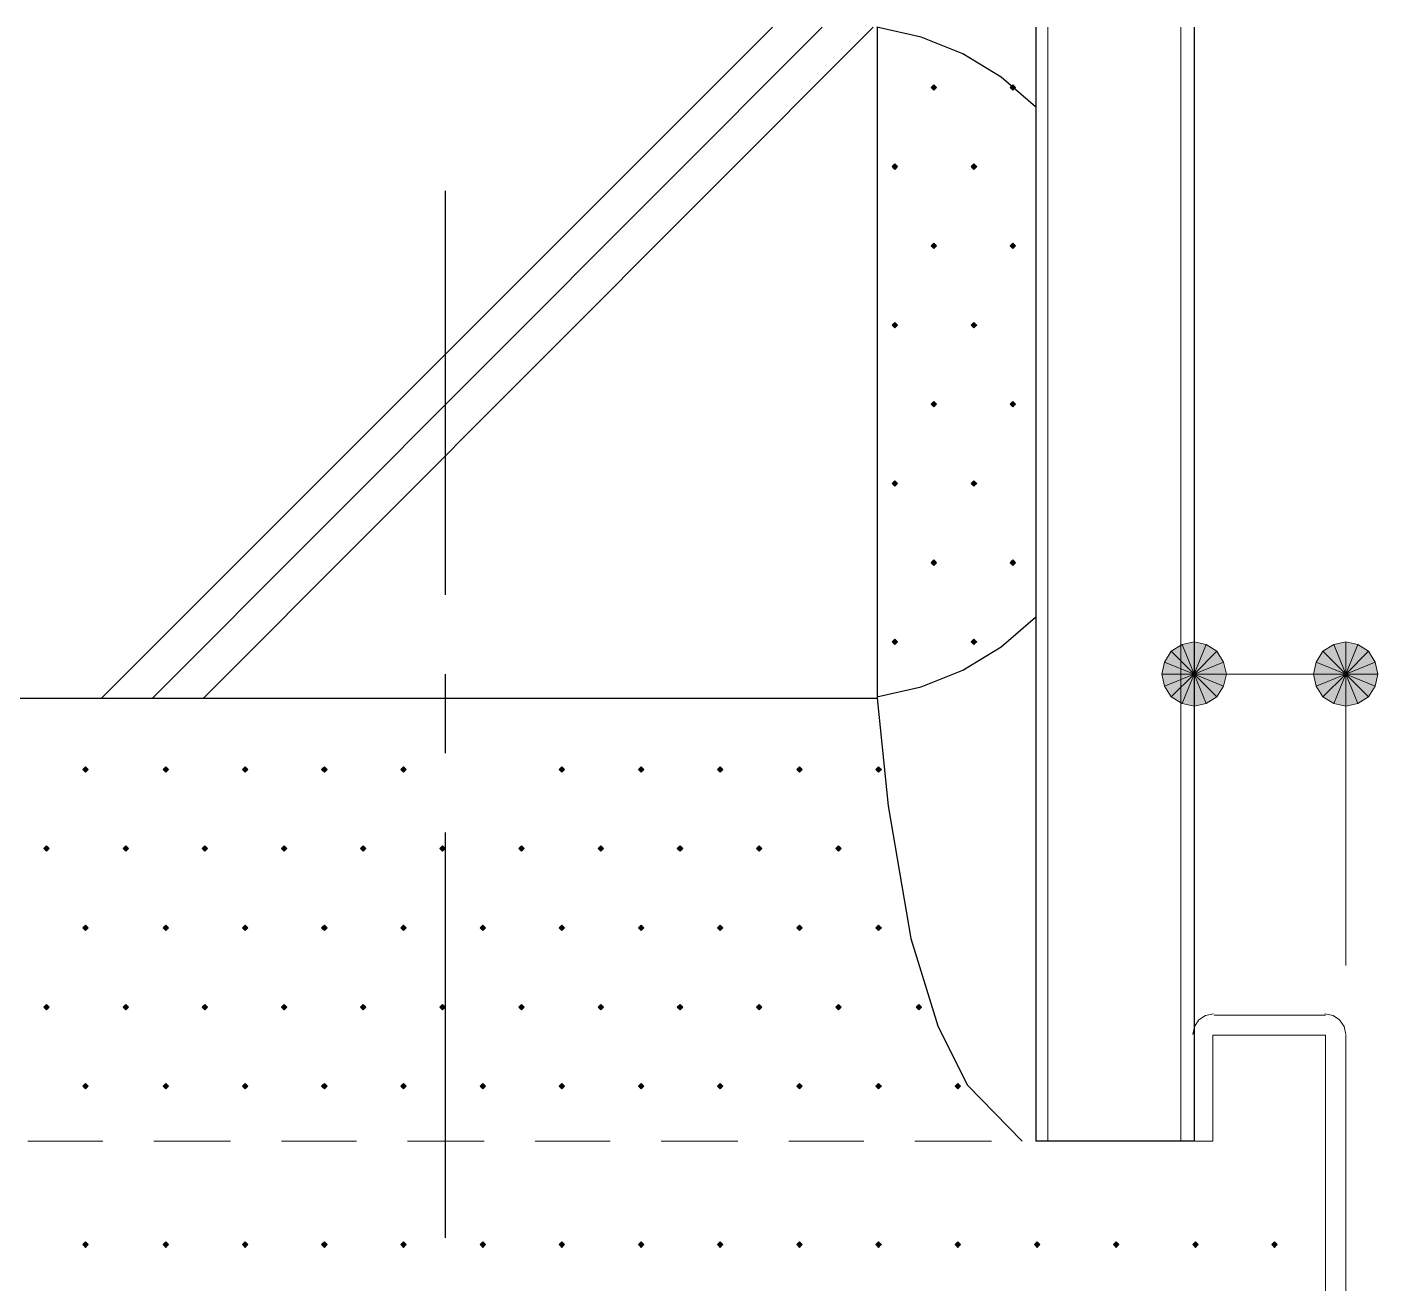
# Model space of a CAD drawing. Header units: millimetres. Extents: x 0 to 420, y 0 to 297.
# Drawn here: x 145.87 to 167.17, y 253.61 to 273.43 of the extents above; entities that cross this region are included whole.
import ezdxf

# ---------------------------------------------------------------- set-up
doc = ezdxf.new("R2010")
doc.units = ezdxf.units.MM

msp = doc.modelspace()

# ---------------------------------------------------------------- hatches: boundary and pattern name
for points in [[(160.168, 272.521), (160.147, 272.5), (160.126, 272.479), (160.147, 272.457), (160.168, 272.436), (160.189, 272.457), (160.211, 272.479), (160.189, 272.5), (160.168, 272.521)], [(161.417, 272.521), (161.396, 272.5), (161.375, 272.479), (161.396, 272.457), (161.417, 272.436), (161.438, 272.457), (161.459, 272.479), (161.438, 272.5), (161.417, 272.521)], [(159.554, 271.272), (159.533, 271.251), (159.512, 271.23), (159.533, 271.208), (159.554, 271.187), (159.576, 271.208), (159.597, 271.23), (159.576, 271.251), (159.554, 271.272)], [(160.803, 271.272), (160.782, 271.251), (160.761, 271.23), (160.782, 271.208), (160.803, 271.187), (160.824, 271.208), (160.846, 271.23), (160.824, 271.251), (160.803, 271.272)], [(160.168, 270.023), (160.147, 270.002), (160.126, 269.981), (160.147, 269.96), (160.168, 269.938), (160.189, 269.96), (160.211, 269.981), (160.189, 270.002), (160.168, 270.023)], [(161.417, 270.023), (161.396, 270.002), (161.375, 269.981), (161.396, 269.96), (161.417, 269.938), (161.438, 269.96), (161.459, 269.981), (161.438, 270.002), (161.417, 270.023)], [(159.554, 268.774), (159.533, 268.753), (159.512, 268.732), (159.533, 268.711), (159.554, 268.69), (159.576, 268.711), (159.597, 268.732), (159.576, 268.753), (159.554, 268.774)], [(160.803, 268.774), (160.782, 268.753), (160.761, 268.732), (160.782, 268.711), (160.803, 268.69), (160.824, 268.711), (160.846, 268.732), (160.824, 268.753), (160.803, 268.774)], [(160.168, 267.525), (160.147, 267.504), (160.126, 267.483), (160.147, 267.462), (160.168, 267.441), (160.189, 267.462), (160.211, 267.483), (160.189, 267.504), (160.168, 267.525)], [(161.417, 267.525), (161.396, 267.504), (161.375, 267.483), (161.396, 267.462), (161.417, 267.441), (161.438, 267.462), (161.459, 267.483), (161.438, 267.504), (161.417, 267.525)], [(159.554, 266.277), (159.533, 266.255), (159.512, 266.234), (159.533, 266.213), (159.554, 266.192), (159.576, 266.213), (159.597, 266.234), (159.576, 266.255), (159.554, 266.277)], [(160.803, 266.277), (160.782, 266.255), (160.761, 266.234), (160.782, 266.213), (160.803, 266.192), (160.824, 266.213), (160.846, 266.234), (160.824, 266.255), (160.803, 266.277)], [(160.168, 265.028), (160.147, 265.007), (160.126, 264.985), (160.147, 264.964), (160.168, 264.943), (160.189, 264.964), (160.211, 264.985), (160.189, 265.007), (160.168, 265.028)], [(161.417, 265.028), (161.396, 265.007), (161.375, 264.985), (161.396, 264.964), (161.417, 264.943), (161.438, 264.964), (161.459, 264.985), (161.438, 265.007), (161.417, 265.028)], [(159.554, 263.779), (159.533, 263.758), (159.512, 263.737), (159.533, 263.715), (159.554, 263.694), (159.576, 263.715), (159.597, 263.737), (159.576, 263.758), (159.554, 263.779)], [(160.803, 263.779), (160.782, 263.758), (160.761, 263.737), (160.782, 263.715), (160.803, 263.694), (160.824, 263.715), (160.846, 263.737), (160.824, 263.758), (160.803, 263.779)], [(164.465, 263.694), (164.275, 263.737), (164.275, 263.229), (164.465, 263.694)], [(164.084, 262.763), (164.275, 262.721), (164.275, 263.229), (164.084, 262.763)], [(166.476, 262.763), (166.666, 262.721), (166.666, 263.229), (166.476, 262.763)], [(146.791, 261.768), (146.77, 261.747), (146.749, 261.726), (146.77, 261.705), (146.791, 261.683), (146.812, 261.705), (146.833, 261.726), (146.812, 261.747), (146.791, 261.768)], [(148.061, 261.768), (148.04, 261.747), (148.019, 261.726), (148.04, 261.705), (148.061, 261.683), (148.082, 261.705), (148.103, 261.726), (148.082, 261.747), (148.061, 261.768)], [(149.31, 261.768), (149.288, 261.747), (149.267, 261.726), (149.288, 261.705), (149.31, 261.683), (149.331, 261.705), (149.352, 261.726), (149.331, 261.747), (149.31, 261.768)], [(150.559, 261.768), (150.537, 261.747), (150.516, 261.726), (150.537, 261.705), (150.559, 261.683), (150.58, 261.705), (150.601, 261.726), (150.58, 261.747), (150.559, 261.768)], [(151.807, 261.768), (151.786, 261.747), (151.765, 261.726), (151.786, 261.705), (151.807, 261.683), (151.829, 261.705), (151.85, 261.726), (151.829, 261.747), (151.807, 261.768)], [(154.305, 261.768), (154.284, 261.747), (154.263, 261.726), (154.284, 261.705), (154.305, 261.683), (154.326, 261.705), (154.347, 261.726), (154.326, 261.747), (154.305, 261.768)], [(155.554, 261.768), (155.533, 261.747), (155.512, 261.726), (155.533, 261.705), (155.554, 261.683), (155.575, 261.705), (155.596, 261.726), (155.575, 261.747), (155.554, 261.768)], [(156.803, 261.768), (156.782, 261.747), (156.76, 261.726), (156.782, 261.705), (156.803, 261.683), (156.824, 261.705), (156.845, 261.726), (156.824, 261.747), (156.803, 261.768)], [(158.052, 261.768), (158.03, 261.747), (158.009, 261.726), (158.03, 261.705), (158.052, 261.683), (158.073, 261.705), (158.094, 261.726), (158.073, 261.747), (158.052, 261.768)], [(159.3, 261.768), (159.279, 261.747), (159.258, 261.726), (159.279, 261.705), (159.3, 261.683), (159.321, 261.705), (159.343, 261.726), (159.321, 261.747), (159.3, 261.768)], [(146.177, 260.519), (146.156, 260.498), (146.135, 260.477), (146.156, 260.456), (146.177, 260.435), (146.198, 260.456), (146.219, 260.477), (146.198, 260.498), (146.177, 260.519)], [(147.426, 260.519), (147.405, 260.498), (147.384, 260.477), (147.405, 260.456), (147.426, 260.435), (147.447, 260.456), (147.468, 260.477), (147.447, 260.498), (147.426, 260.519)], [(148.675, 260.519), (148.654, 260.498), (148.632, 260.477), (148.654, 260.456), (148.675, 260.435), (148.696, 260.456), (148.717, 260.477), (148.696, 260.498), (148.675, 260.519)], [(149.924, 260.519), (149.902, 260.498), (149.881, 260.477), (149.902, 260.456), (149.924, 260.435), (149.945, 260.456), (149.966, 260.477), (149.945, 260.498), (149.924, 260.519)], [(151.172, 260.519), (151.151, 260.498), (151.13, 260.477), (151.151, 260.456), (151.172, 260.435), (151.194, 260.456), (151.215, 260.477), (151.194, 260.498), (151.172, 260.519)], [(152.421, 260.519), (152.4, 260.498), (152.379, 260.477), (152.4, 260.456), (152.421, 260.435), (152.442, 260.456), (152.463, 260.477), (152.442, 260.498), (152.421, 260.519)], [(153.67, 260.519), (153.649, 260.498), (153.628, 260.477), (153.649, 260.456), (153.67, 260.435), (153.691, 260.456), (153.712, 260.477), (153.691, 260.498), (153.67, 260.519)], [(154.919, 260.519), (154.898, 260.498), (154.877, 260.477), (154.898, 260.456), (154.919, 260.435), (154.94, 260.456), (154.961, 260.477), (154.94, 260.498), (154.919, 260.519)], [(156.168, 260.519), (156.146, 260.498), (156.125, 260.477), (156.146, 260.456), (156.168, 260.435), (156.189, 260.456), (156.21, 260.477), (156.189, 260.498), (156.168, 260.519)], [(157.417, 260.519), (157.395, 260.498), (157.374, 260.477), (157.395, 260.456), (157.417, 260.435), (157.438, 260.456), (157.459, 260.477), (157.438, 260.498), (157.417, 260.519)], [(158.665, 260.519), (158.644, 260.498), (158.623, 260.477), (158.644, 260.456), (158.665, 260.435), (158.687, 260.456), (158.708, 260.477), (158.687, 260.498), (158.665, 260.519)], [(146.791, 259.271), (146.77, 259.249), (146.749, 259.228), (146.77, 259.207), (146.791, 259.186), (146.812, 259.207), (146.833, 259.228), (146.812, 259.249), (146.791, 259.271)], [(148.061, 259.271), (148.04, 259.249), (148.019, 259.228), (148.04, 259.207), (148.061, 259.186), (148.082, 259.207), (148.103, 259.228), (148.082, 259.249), (148.061, 259.271)], [(149.31, 259.271), (149.288, 259.249), (149.267, 259.228), (149.288, 259.207), (149.31, 259.186), (149.331, 259.207), (149.352, 259.228), (149.331, 259.249), (149.31, 259.271)], [(150.559, 259.271), (150.537, 259.249), (150.516, 259.228), (150.537, 259.207), (150.559, 259.186), (150.58, 259.207), (150.601, 259.228), (150.58, 259.249), (150.559, 259.271)], [(151.807, 259.271), (151.786, 259.249), (151.765, 259.228), (151.786, 259.207), (151.807, 259.186), (151.829, 259.207), (151.85, 259.228), (151.829, 259.249), (151.807, 259.271)], [(153.056, 259.271), (153.035, 259.249), (153.014, 259.228), (153.035, 259.207), (153.056, 259.186), (153.077, 259.207), (153.099, 259.228), (153.077, 259.249), (153.056, 259.271)], [(154.305, 259.271), (154.284, 259.249), (154.263, 259.228), (154.284, 259.207), (154.305, 259.186), (154.326, 259.207), (154.347, 259.228), (154.326, 259.249), (154.305, 259.271)], [(155.554, 259.271), (155.533, 259.249), (155.512, 259.228), (155.533, 259.207), (155.554, 259.186), (155.575, 259.207), (155.596, 259.228), (155.575, 259.249), (155.554, 259.271)], [(156.803, 259.271), (156.782, 259.249), (156.76, 259.228), (156.782, 259.207), (156.803, 259.186), (156.824, 259.207), (156.845, 259.228), (156.824, 259.249), (156.803, 259.271)], [(158.052, 259.271), (158.03, 259.249), (158.009, 259.228), (158.03, 259.207), (158.052, 259.186), (158.073, 259.207), (158.094, 259.228), (158.073, 259.249), (158.052, 259.271)], [(159.3, 259.271), (159.279, 259.249), (159.258, 259.228), (159.279, 259.207), (159.3, 259.186), (159.321, 259.207), (159.343, 259.228), (159.321, 259.249), (159.3, 259.271)], [(146.177, 258.022), (146.156, 258), (146.135, 257.979), (146.156, 257.958), (146.177, 257.937), (146.198, 257.958), (146.219, 257.979), (146.198, 258), (146.177, 258.022)], [(147.426, 258.022), (147.405, 258), (147.384, 257.979), (147.405, 257.958), (147.426, 257.937), (147.447, 257.958), (147.468, 257.979), (147.447, 258), (147.426, 258.022)], [(148.675, 258.022), (148.654, 258), (148.632, 257.979), (148.654, 257.958), (148.675, 257.937), (148.696, 257.958), (148.717, 257.979), (148.696, 258), (148.675, 258.022)], [(149.924, 258.022), (149.902, 258), (149.881, 257.979), (149.902, 257.958), (149.924, 257.937), (149.945, 257.958), (149.966, 257.979), (149.945, 258), (149.924, 258.022)], [(151.172, 258.022), (151.151, 258), (151.13, 257.979), (151.151, 257.958), (151.172, 257.937), (151.194, 257.958), (151.215, 257.979), (151.194, 258), (151.172, 258.022)], [(152.421, 258.022), (152.4, 258), (152.379, 257.979), (152.4, 257.958), (152.421, 257.937), (152.442, 257.958), (152.463, 257.979), (152.442, 258), (152.421, 258.022)], [(153.67, 258.022), (153.649, 258), (153.628, 257.979), (153.649, 257.958), (153.67, 257.937), (153.691, 257.958), (153.712, 257.979), (153.691, 258), (153.67, 258.022)], [(154.919, 258.022), (154.898, 258), (154.877, 257.979), (154.898, 257.958), (154.919, 257.937), (154.94, 257.958), (154.961, 257.979), (154.94, 258), (154.919, 258.022)], [(156.168, 258.022), (156.146, 258), (156.125, 257.979), (156.146, 257.958), (156.168, 257.937), (156.189, 257.958), (156.21, 257.979), (156.189, 258), (156.168, 258.022)], [(157.417, 258.022), (157.395, 258), (157.374, 257.979), (157.395, 257.958), (157.417, 257.937), (157.438, 257.958), (157.459, 257.979), (157.438, 258), (157.417, 258.022)], [(158.665, 258.022), (158.644, 258), (158.623, 257.979), (158.644, 257.958), (158.665, 257.937), (158.687, 257.958), (158.708, 257.979), (158.687, 258), (158.665, 258.022)], [(159.935, 258.022), (159.914, 258), (159.893, 257.979), (159.914, 257.958), (159.935, 257.937), (159.957, 257.958), (159.978, 257.979), (159.957, 258), (159.935, 258.022)], [(146.791, 256.773), (146.77, 256.752), (146.749, 256.73), (146.77, 256.709), (146.791, 256.688), (146.812, 256.709), (146.833, 256.73), (146.812, 256.752), (146.791, 256.773)], [(148.061, 256.773), (148.04, 256.752), (148.019, 256.73), (148.04, 256.709), (148.061, 256.688), (148.082, 256.709), (148.103, 256.73), (148.082, 256.752), (148.061, 256.773)], [(149.31, 256.773), (149.288, 256.752), (149.267, 256.73), (149.288, 256.709), (149.31, 256.688), (149.331, 256.709), (149.352, 256.73), (149.331, 256.752), (149.31, 256.773)], [(150.559, 256.773), (150.537, 256.752), (150.516, 256.73), (150.537, 256.709), (150.559, 256.688), (150.58, 256.709), (150.601, 256.73), (150.58, 256.752), (150.559, 256.773)], [(151.807, 256.773), (151.786, 256.752), (151.765, 256.73), (151.786, 256.709), (151.807, 256.688), (151.829, 256.709), (151.85, 256.73), (151.829, 256.752), (151.807, 256.773)], [(153.056, 256.773), (153.035, 256.752), (153.014, 256.73), (153.035, 256.709), (153.056, 256.688), (153.077, 256.709), (153.099, 256.73), (153.077, 256.752), (153.056, 256.773)], [(154.305, 256.773), (154.284, 256.752), (154.263, 256.73), (154.284, 256.709), (154.305, 256.688), (154.326, 256.709), (154.347, 256.73), (154.326, 256.752), (154.305, 256.773)], [(155.554, 256.773), (155.533, 256.752), (155.512, 256.73), (155.533, 256.709), (155.554, 256.688), (155.575, 256.709), (155.596, 256.73), (155.575, 256.752), (155.554, 256.773)], [(156.803, 256.773), (156.782, 256.752), (156.76, 256.73), (156.782, 256.709), (156.803, 256.688), (156.824, 256.709), (156.845, 256.73), (156.824, 256.752), (156.803, 256.773)], [(158.052, 256.773), (158.03, 256.752), (158.009, 256.73), (158.03, 256.709), (158.052, 256.688), (158.073, 256.709), (158.094, 256.73), (158.073, 256.752), (158.052, 256.773)], [(159.3, 256.773), (159.279, 256.752), (159.258, 256.73), (159.279, 256.709), (159.3, 256.688), (159.321, 256.709), (159.343, 256.73), (159.321, 256.752), (159.3, 256.773)], [(160.549, 256.773), (160.528, 256.752), (160.507, 256.73), (160.528, 256.709), (160.549, 256.688), (160.57, 256.709), (160.592, 256.73), (160.57, 256.752), (160.549, 256.773)], [(146.791, 254.275), (146.77, 254.254), (146.749, 254.233), (146.77, 254.212), (146.791, 254.19), (146.812, 254.212), (146.833, 254.233), (146.812, 254.254), (146.791, 254.275)], [(148.061, 254.275), (148.04, 254.254), (148.019, 254.233), (148.04, 254.212), (148.061, 254.19), (148.082, 254.212), (148.103, 254.233), (148.082, 254.254), (148.061, 254.275)], [(149.31, 254.275), (149.288, 254.254), (149.267, 254.233), (149.288, 254.212), (149.31, 254.19), (149.331, 254.212), (149.352, 254.233), (149.331, 254.254), (149.31, 254.275)], [(150.559, 254.275), (150.537, 254.254), (150.516, 254.233), (150.537, 254.212), (150.559, 254.19), (150.58, 254.212), (150.601, 254.233), (150.58, 254.254), (150.559, 254.275)], [(151.807, 254.275), (151.786, 254.254), (151.765, 254.233), (151.786, 254.212), (151.807, 254.19), (151.829, 254.212), (151.85, 254.233), (151.829, 254.254), (151.807, 254.275)], [(153.056, 254.275), (153.035, 254.254), (153.014, 254.233), (153.035, 254.212), (153.056, 254.19), (153.077, 254.212), (153.099, 254.233), (153.077, 254.254), (153.056, 254.275)], [(154.305, 254.275), (154.284, 254.254), (154.263, 254.233), (154.284, 254.212), (154.305, 254.19), (154.326, 254.212), (154.347, 254.233), (154.326, 254.254), (154.305, 254.275)], [(155.554, 254.275), (155.533, 254.254), (155.512, 254.233), (155.533, 254.212), (155.554, 254.19), (155.575, 254.212), (155.596, 254.233), (155.575, 254.254), (155.554, 254.275)], [(156.803, 254.275), (156.782, 254.254), (156.76, 254.233), (156.782, 254.212), (156.803, 254.19), (156.824, 254.212), (156.845, 254.233), (156.824, 254.254), (156.803, 254.275)], [(158.052, 254.275), (158.03, 254.254), (158.009, 254.233), (158.03, 254.212), (158.052, 254.19), (158.073, 254.212), (158.094, 254.233), (158.073, 254.254), (158.052, 254.275)], [(159.3, 254.275), (159.279, 254.254), (159.258, 254.233), (159.279, 254.212), (159.3, 254.19), (159.321, 254.212), (159.343, 254.233), (159.321, 254.254), (159.3, 254.275)], [(160.549, 254.275), (160.528, 254.254), (160.507, 254.233), (160.528, 254.212), (160.549, 254.19), (160.57, 254.212), (160.592, 254.233), (160.57, 254.254), (160.549, 254.275)], [(161.798, 254.275), (161.777, 254.254), (161.756, 254.233), (161.777, 254.212), (161.798, 254.19), (161.819, 254.212), (161.84, 254.233), (161.819, 254.254), (161.798, 254.275)], [(163.047, 254.275), (163.026, 254.254), (163.004, 254.233), (163.026, 254.212), (163.047, 254.19), (163.068, 254.212), (163.089, 254.233), (163.068, 254.254), (163.047, 254.275)], [(164.296, 254.275), (164.275, 254.254), (164.253, 254.233), (164.275, 254.212), (164.296, 254.19), (164.317, 254.212), (164.338, 254.233), (164.317, 254.254), (164.296, 254.275)], [(165.545, 254.275), (165.523, 254.254), (165.502, 254.233), (165.523, 254.212), (165.545, 254.19), (165.566, 254.212), (165.587, 254.233), (165.566, 254.254), (165.545, 254.275)]]:
    msp.add_hatch(color=7).paths.add_polyline_path(points)
h = msp.add_hatch(color=7)
h.paths.add_polyline_path([(164.084, 263.694), (163.915, 263.588), (164.275, 263.229), (164.084, 263.694)])
h.paths.add_polyline_path([(163.915, 263.588), (164.275, 263.229), (163.809, 263.419), (163.915, 263.588)])
h.paths.add_polyline_path([(164.275, 263.229), (163.809, 263.419), (163.767, 263.229), (164.275, 263.229)])
h = msp.add_hatch(color=7)
h.paths.add_polyline_path([(164.275, 263.737), (164.084, 263.694), (164.275, 263.229), (164.275, 263.737)])
h.paths.add_polyline_path([(164.084, 263.694), (164.275, 263.229), (163.915, 263.588), (164.084, 263.694)])
h.paths.add_polyline_path([(164.275, 263.229), (163.915, 263.588), (163.809, 263.419), (164.275, 263.229)])
h = msp.add_hatch(color=7)
h.paths.add_polyline_path([(164.634, 263.588), (164.465, 263.694), (164.275, 263.229), (164.634, 263.588)])
h.paths.add_polyline_path([(164.465, 263.694), (164.275, 263.229), (164.275, 263.737), (164.465, 263.694)])
h.paths.add_polyline_path([(164.275, 263.229), (164.275, 263.737), (164.084, 263.694), (164.275, 263.229)])
h = msp.add_hatch(color=7)
h.paths.add_polyline_path([(164.783, 263.229), (164.74, 263.419), (164.275, 263.229), (164.783, 263.229)])
h.paths.add_polyline_path([(164.74, 263.419), (164.275, 263.229), (164.634, 263.588), (164.74, 263.419)])
h.paths.add_polyline_path([(164.275, 263.229), (164.634, 263.588), (164.465, 263.694), (164.275, 263.229)])
h = msp.add_hatch(color=7)
h.paths.add_polyline_path([(164.74, 263.038), (164.783, 263.229), (164.275, 263.229), (164.74, 263.038)])
h.paths.add_polyline_path([(164.783, 263.229), (164.275, 263.229), (164.74, 263.419), (164.783, 263.229)])
h.paths.add_polyline_path([(164.275, 263.229), (164.74, 263.419), (164.634, 263.588), (164.275, 263.229)])
h = msp.add_hatch(color=7)
h.paths.add_polyline_path([(166.476, 263.694), (166.307, 263.588), (166.666, 263.229), (166.476, 263.694)])
h.paths.add_polyline_path([(166.307, 263.588), (166.666, 263.229), (166.201, 263.419), (166.307, 263.588)])
h.paths.add_polyline_path([(166.666, 263.229), (166.201, 263.419), (166.158, 263.229), (166.666, 263.229)])
h = msp.add_hatch(color=7)
h.paths.add_polyline_path([(167.026, 263.588), (166.857, 263.694), (166.666, 263.229), (167.026, 263.588)])
h.paths.add_polyline_path([(166.857, 263.694), (166.666, 263.229), (166.666, 263.737), (166.857, 263.694)])
h.paths.add_polyline_path([(166.666, 263.229), (166.666, 263.737), (166.476, 263.694), (166.666, 263.229)])
h = msp.add_hatch(color=7)
h.paths.add_polyline_path([(167.132, 263.038), (167.174, 263.229), (166.666, 263.229), (167.132, 263.038)])
h.paths.add_polyline_path([(167.174, 263.229), (166.666, 263.229), (167.132, 263.419), (167.174, 263.229)])
h.paths.add_polyline_path([(166.666, 263.229), (167.132, 263.419), (167.026, 263.588), (166.666, 263.229)])
h = msp.add_hatch(color=7)
h.paths.add_polyline_path([(163.809, 263.419), (163.767, 263.229), (164.275, 263.229), (163.809, 263.419)])
h.paths.add_polyline_path([(163.767, 263.229), (164.275, 263.229), (163.809, 263.038), (163.767, 263.229)])
h.paths.add_polyline_path([(164.275, 263.229), (163.809, 263.038), (163.915, 262.869), (164.275, 263.229)])
h = msp.add_hatch(color=7)
h.paths.add_polyline_path([(163.767, 263.229), (163.809, 263.038), (164.275, 263.229), (163.767, 263.229)])
h.paths.add_polyline_path([(163.809, 263.038), (164.275, 263.229), (163.915, 262.869), (163.809, 263.038)])
h.paths.add_polyline_path([(164.275, 263.229), (163.915, 262.869), (164.084, 262.763), (164.275, 263.229)])
h = msp.add_hatch(color=7)
h.paths.add_polyline_path([(163.915, 262.869), (164.084, 262.763), (164.275, 263.229), (163.915, 262.869)])
h.paths.add_polyline_path([(164.084, 262.763), (164.275, 263.229), (164.275, 262.721), (164.084, 262.763)])
h.paths.add_polyline_path([(164.275, 263.229), (164.275, 262.721), (164.465, 262.763), (164.275, 263.229)])
h = msp.add_hatch(color=7)
h.paths.add_polyline_path([(164.275, 262.721), (164.465, 262.763), (164.275, 263.229), (164.275, 262.721)])
h.paths.add_polyline_path([(164.465, 262.763), (164.275, 263.229), (164.634, 262.869), (164.465, 262.763)])
h.paths.add_polyline_path([(164.275, 263.229), (164.634, 262.869), (164.74, 263.038), (164.275, 263.229)])
h = msp.add_hatch(color=7)
h.paths.add_polyline_path([(164.465, 262.763), (164.634, 262.869), (164.275, 263.229), (164.465, 262.763)])
h.paths.add_polyline_path([(164.634, 262.869), (164.275, 263.229), (164.74, 263.038), (164.634, 262.869)])
h.paths.add_polyline_path([(164.275, 263.229), (164.74, 263.038), (164.783, 263.229), (164.275, 263.229)])
h = msp.add_hatch(color=7)
h.paths.add_polyline_path([(166.158, 263.229), (166.201, 263.038), (166.666, 263.229), (166.158, 263.229)])
h.paths.add_polyline_path([(166.201, 263.038), (166.666, 263.229), (166.307, 262.869), (166.201, 263.038)])
h.paths.add_polyline_path([(166.666, 263.229), (166.307, 262.869), (166.476, 262.763), (166.666, 263.229)])
h = msp.add_hatch(color=7)
h.paths.add_polyline_path([(166.666, 262.721), (166.857, 262.763), (166.666, 263.229), (166.666, 262.721)])
h.paths.add_polyline_path([(166.857, 262.763), (166.666, 263.229), (167.026, 262.869), (166.857, 262.763)])
h.paths.add_polyline_path([(166.666, 263.229), (167.026, 262.869), (167.132, 263.038), (166.666, 263.229)])

# ---------------------------------------------------------------- linework, layer by layer
at = {"lineweight": 13}
for points in [[(147.045, 262.848), (157.628, 273.431)], [(147.849, 262.848), (158.411, 273.431)], [(148.654, 262.848), (159.216, 273.431)], [(161.967, 273.431), (161.967, 255.863)], [(164.063, 273.431), (164.063, 255.863)], [(166.666, 263.229), (164.275, 263.229)], [(166.666, 258.635), (166.666, 263.229)], [(164.581, 257.873), (164.454, 257.848), (164.349, 257.777), (164.279, 257.673), (164.253, 257.545)], [(166.349, 257.852), (164.592, 257.852)], [(166.666, 257.545), (166.641, 257.673), (166.57, 257.777), (166.466, 257.848), (166.338, 257.873)], [(164.275, 257.535), (164.275, 255.863)], [(166.349, 257.535), (164.571, 257.535)], [(164.571, 257.535), (164.571, 255.863)], [(166.349, 253.174), (166.349, 257.535)], [(166.666, 257.535), (166.666, 253.174)], [(145.881, 255.863), (147.066, 255.863)], [(147.87, 255.863), (149.077, 255.863)], [(149.881, 255.863), (151.067, 255.863)], [(151.871, 255.863), (153.077, 255.863)], [(153.882, 255.863), (155.067, 255.863)], [(155.871, 255.863), (157.078, 255.863)], [(157.882, 255.863), (159.068, 255.863)], [(159.872, 255.863), (161.078, 255.863)], [(161.862, 255.863), (163.068, 255.863)], [(163.872, 255.863), (164.571, 255.863)], [(164.275, 255.863), (164.571, 255.863)]]:
    msp.add_lwpolyline(points, dxfattribs=at)
at = {"lineweight": 30}
for points in [[(161.772, 272.175), (161.231, 272.639), (160.625, 273.007), (159.968, 273.272), (159.273, 273.43)], [(161.777, 273.431), (161.777, 255.863)], [(164.275, 273.431), (164.275, 255.863)], [(159.273, 262.87), (159.968, 263.027), (160.625, 263.293), (161.231, 263.661), (161.772, 264.125)], [(159.279, 262.848), (159.449, 261.154)], [(159.449, 261.154), (159.808, 259.059), (160.232, 257.683), (160.697, 256.752)], [(160.697, 256.752), (161.565, 255.863)], [(164.275, 255.863), (161.777, 255.863)]]:
    msp.add_lwpolyline(points, dxfattribs=at)
at = {"lineweight": 25}
for points in [[(159.279, 273.431), (159.279, 262.848)], [(152.463, 270.849), (152.463, 264.478)], [(152.463, 263.229), (152.463, 261.98)], [(135.276, 262.848), (159.279, 262.848)], [(152.463, 260.731), (152.463, 254.339)]]:
    msp.add_lwpolyline(points, dxfattribs=at)
at = {"lineweight": 0}
for points in [[(160.168, 272.521), (160.147, 272.5), (160.126, 272.479), (160.147, 272.457), (160.168, 272.436), (160.189, 272.457), (160.211, 272.479), (160.189, 272.5)], [(161.417, 272.521), (161.396, 272.5), (161.375, 272.479), (161.396, 272.457), (161.417, 272.436), (161.438, 272.457), (161.459, 272.479), (161.438, 272.5)], [(159.554, 271.272), (159.533, 271.251), (159.512, 271.23), (159.533, 271.208), (159.554, 271.187), (159.576, 271.208), (159.597, 271.23), (159.576, 271.251)], [(160.803, 271.272), (160.782, 271.251), (160.761, 271.23), (160.782, 271.208), (160.803, 271.187), (160.824, 271.208), (160.846, 271.23), (160.824, 271.251)], [(160.168, 270.023), (160.147, 270.002), (160.126, 269.981), (160.147, 269.96), (160.168, 269.938), (160.189, 269.96), (160.211, 269.981), (160.189, 270.002)], [(161.417, 270.023), (161.396, 270.002), (161.375, 269.981), (161.396, 269.96), (161.417, 269.938), (161.438, 269.96), (161.459, 269.981), (161.438, 270.002)], [(159.554, 268.774), (159.533, 268.753), (159.512, 268.732), (159.533, 268.711), (159.554, 268.69), (159.576, 268.711), (159.597, 268.732), (159.576, 268.753)], [(160.803, 268.774), (160.782, 268.753), (160.761, 268.732), (160.782, 268.711), (160.803, 268.69), (160.824, 268.711), (160.846, 268.732), (160.824, 268.753)], [(160.168, 267.525), (160.147, 267.504), (160.126, 267.483), (160.147, 267.462), (160.168, 267.441), (160.189, 267.462), (160.211, 267.483), (160.189, 267.504)], [(161.417, 267.525), (161.396, 267.504), (161.375, 267.483), (161.396, 267.462), (161.417, 267.441), (161.438, 267.462), (161.459, 267.483), (161.438, 267.504)], [(159.554, 266.277), (159.533, 266.255), (159.512, 266.234), (159.533, 266.213), (159.554, 266.192), (159.576, 266.213), (159.597, 266.234), (159.576, 266.255)], [(160.803, 266.277), (160.782, 266.255), (160.761, 266.234), (160.782, 266.213), (160.803, 266.192), (160.824, 266.213), (160.846, 266.234), (160.824, 266.255)], [(160.168, 265.028), (160.147, 265.007), (160.126, 264.985), (160.147, 264.964), (160.168, 264.943), (160.189, 264.964), (160.211, 264.985), (160.189, 265.007)], [(161.417, 265.028), (161.396, 265.007), (161.375, 264.985), (161.396, 264.964), (161.417, 264.943), (161.438, 264.964), (161.459, 264.985), (161.438, 265.007)], [(159.554, 263.779), (159.533, 263.758), (159.512, 263.737), (159.533, 263.715), (159.554, 263.694), (159.576, 263.715), (159.597, 263.737), (159.576, 263.758)], [(160.803, 263.779), (160.782, 263.758), (160.761, 263.737), (160.782, 263.715), (160.803, 263.694), (160.824, 263.715), (160.846, 263.737), (160.824, 263.758)], [(163.915, 263.588), (164.275, 263.229), (163.809, 263.419)], [(164.275, 263.229), (163.915, 263.588), (163.809, 263.419)], [(164.084, 263.694), (163.915, 263.588), (164.275, 263.229)], [(164.084, 263.694), (164.275, 263.229), (163.915, 263.588)], [(164.275, 263.229), (164.275, 263.737), (164.084, 263.694)], [(164.275, 263.737), (164.084, 263.694), (164.275, 263.229)], [(164.465, 263.694), (164.275, 263.229), (164.275, 263.737)], [(164.465, 263.694), (164.275, 263.737), (164.275, 263.229)], [(164.634, 263.588), (164.465, 263.694), (164.275, 263.229)], [(164.275, 263.229), (164.634, 263.588), (164.465, 263.694)], [(164.275, 263.229), (164.74, 263.419), (164.634, 263.588)], [(164.74, 263.419), (164.275, 263.229), (164.634, 263.588)], [(166.307, 263.588), (166.666, 263.229), (166.201, 263.419)], [(166.476, 263.694), (166.307, 263.588), (166.666, 263.229)], [(166.666, 263.229), (166.666, 263.737), (166.476, 263.694)], [(166.857, 263.694), (166.666, 263.229), (166.666, 263.737)], [(167.026, 263.588), (166.857, 263.694), (166.666, 263.229)], [(166.666, 263.229), (167.132, 263.419), (167.026, 263.588)], [(164.275, 263.229), (163.809, 263.419), (163.767, 263.229)], [(163.809, 263.419), (163.767, 263.229), (164.275, 263.229)], [(164.783, 263.229), (164.275, 263.229), (164.74, 263.419)], [(164.783, 263.229), (164.74, 263.419), (164.275, 263.229)], [(166.666, 263.229), (166.201, 263.419), (166.158, 263.229)], [(167.174, 263.229), (166.666, 263.229), (167.132, 263.419)], [(163.767, 263.229), (163.809, 263.038), (164.275, 263.229)], [(163.767, 263.229), (164.275, 263.229), (163.809, 263.038)], [(163.809, 263.038), (164.275, 263.229), (163.915, 262.869)], [(164.275, 263.229), (163.809, 263.038), (163.915, 262.869)], [(164.275, 263.229), (163.915, 262.869), (164.084, 262.763)], [(163.915, 262.869), (164.084, 262.763), (164.275, 263.229)], [(164.084, 262.763), (164.275, 262.721), (164.275, 263.229)], [(164.084, 262.763), (164.275, 263.229), (164.275, 262.721)], [(164.275, 262.721), (164.465, 262.763), (164.275, 263.229)], [(164.465, 262.763), (164.275, 263.229), (164.634, 262.869)], [(164.275, 263.229), (164.634, 262.869), (164.74, 263.038)], [(164.74, 263.038), (164.783, 263.229), (164.275, 263.229)], [(164.275, 263.229), (164.275, 262.721), (164.465, 262.763)], [(164.465, 262.763), (164.634, 262.869), (164.275, 263.229)], [(164.634, 262.869), (164.275, 263.229), (164.74, 263.038)], [(164.275, 263.229), (164.74, 263.038), (164.783, 263.229)], [(166.158, 263.229), (166.201, 263.038), (166.666, 263.229)], [(166.201, 263.038), (166.666, 263.229), (166.307, 262.869)], [(166.666, 263.229), (166.307, 262.869), (166.476, 262.763)], [(166.476, 262.763), (166.666, 262.721), (166.666, 263.229)], [(166.666, 262.721), (166.857, 262.763), (166.666, 263.229)], [(166.857, 262.763), (166.666, 263.229), (167.026, 262.869)], [(166.666, 263.229), (167.026, 262.869), (167.132, 263.038)], [(167.132, 263.038), (167.174, 263.229), (166.666, 263.229)], [(146.791, 261.768), (146.77, 261.747), (146.749, 261.726), (146.77, 261.705), (146.791, 261.683), (146.812, 261.705), (146.833, 261.726), (146.812, 261.747)], [(148.061, 261.768), (148.04, 261.747), (148.019, 261.726), (148.04, 261.705), (148.061, 261.683), (148.082, 261.705), (148.103, 261.726), (148.082, 261.747)], [(149.31, 261.768), (149.288, 261.747), (149.267, 261.726), (149.288, 261.705), (149.31, 261.683), (149.331, 261.705), (149.352, 261.726), (149.331, 261.747)], [(150.559, 261.768), (150.537, 261.747), (150.516, 261.726), (150.537, 261.705), (150.559, 261.683), (150.58, 261.705), (150.601, 261.726), (150.58, 261.747)], [(151.807, 261.768), (151.786, 261.747), (151.765, 261.726), (151.786, 261.705), (151.807, 261.683), (151.829, 261.705), (151.85, 261.726), (151.829, 261.747)], [(154.305, 261.768), (154.284, 261.747), (154.263, 261.726), (154.284, 261.705), (154.305, 261.683), (154.326, 261.705), (154.347, 261.726), (154.326, 261.747)], [(155.554, 261.768), (155.533, 261.747), (155.512, 261.726), (155.533, 261.705), (155.554, 261.683), (155.575, 261.705), (155.596, 261.726), (155.575, 261.747)], [(156.803, 261.768), (156.782, 261.747), (156.76, 261.726), (156.782, 261.705), (156.803, 261.683), (156.824, 261.705), (156.845, 261.726), (156.824, 261.747)], [(158.052, 261.768), (158.03, 261.747), (158.009, 261.726), (158.03, 261.705), (158.052, 261.683), (158.073, 261.705), (158.094, 261.726), (158.073, 261.747)], [(159.3, 261.768), (159.279, 261.747), (159.258, 261.726), (159.279, 261.705), (159.3, 261.683), (159.321, 261.705), (159.343, 261.726), (159.321, 261.747)], [(146.177, 260.519), (146.156, 260.498), (146.135, 260.477), (146.156, 260.456), (146.177, 260.435), (146.198, 260.456), (146.219, 260.477), (146.198, 260.498)], [(147.426, 260.519), (147.405, 260.498), (147.384, 260.477), (147.405, 260.456), (147.426, 260.435), (147.447, 260.456), (147.468, 260.477), (147.447, 260.498)], [(148.675, 260.519), (148.654, 260.498), (148.632, 260.477), (148.654, 260.456), (148.675, 260.435), (148.696, 260.456), (148.717, 260.477), (148.696, 260.498)], [(149.924, 260.519), (149.902, 260.498), (149.881, 260.477), (149.902, 260.456), (149.924, 260.435), (149.945, 260.456), (149.966, 260.477), (149.945, 260.498)], [(151.172, 260.519), (151.151, 260.498), (151.13, 260.477), (151.151, 260.456), (151.172, 260.435), (151.194, 260.456), (151.215, 260.477), (151.194, 260.498)], [(152.421, 260.519), (152.4, 260.498), (152.379, 260.477), (152.4, 260.456), (152.421, 260.435), (152.442, 260.456), (152.463, 260.477), (152.442, 260.498)], [(153.67, 260.519), (153.649, 260.498), (153.628, 260.477), (153.649, 260.456), (153.67, 260.435), (153.691, 260.456), (153.712, 260.477), (153.691, 260.498)], [(154.919, 260.519), (154.898, 260.498), (154.877, 260.477), (154.898, 260.456), (154.919, 260.435), (154.94, 260.456), (154.961, 260.477), (154.94, 260.498)], [(156.168, 260.519), (156.146, 260.498), (156.125, 260.477), (156.146, 260.456), (156.168, 260.435), (156.189, 260.456), (156.21, 260.477), (156.189, 260.498)], [(157.417, 260.519), (157.395, 260.498), (157.374, 260.477), (157.395, 260.456), (157.417, 260.435), (157.438, 260.456), (157.459, 260.477), (157.438, 260.498)], [(158.665, 260.519), (158.644, 260.498), (158.623, 260.477), (158.644, 260.456), (158.665, 260.435), (158.687, 260.456), (158.708, 260.477), (158.687, 260.498)], [(146.791, 259.271), (146.77, 259.249), (146.749, 259.228), (146.77, 259.207), (146.791, 259.186), (146.812, 259.207), (146.833, 259.228), (146.812, 259.249)], [(148.061, 259.271), (148.04, 259.249), (148.019, 259.228), (148.04, 259.207), (148.061, 259.186), (148.082, 259.207), (148.103, 259.228), (148.082, 259.249)], [(149.31, 259.271), (149.288, 259.249), (149.267, 259.228), (149.288, 259.207), (149.31, 259.186), (149.331, 259.207), (149.352, 259.228), (149.331, 259.249)], [(150.559, 259.271), (150.537, 259.249), (150.516, 259.228), (150.537, 259.207), (150.559, 259.186), (150.58, 259.207), (150.601, 259.228), (150.58, 259.249)], [(151.807, 259.271), (151.786, 259.249), (151.765, 259.228), (151.786, 259.207), (151.807, 259.186), (151.829, 259.207), (151.85, 259.228), (151.829, 259.249)], [(153.056, 259.271), (153.035, 259.249), (153.014, 259.228), (153.035, 259.207), (153.056, 259.186), (153.077, 259.207), (153.099, 259.228), (153.077, 259.249)], [(154.305, 259.271), (154.284, 259.249), (154.263, 259.228), (154.284, 259.207), (154.305, 259.186), (154.326, 259.207), (154.347, 259.228), (154.326, 259.249)], [(155.554, 259.271), (155.533, 259.249), (155.512, 259.228), (155.533, 259.207), (155.554, 259.186), (155.575, 259.207), (155.596, 259.228), (155.575, 259.249)], [(156.803, 259.271), (156.782, 259.249), (156.76, 259.228), (156.782, 259.207), (156.803, 259.186), (156.824, 259.207), (156.845, 259.228), (156.824, 259.249)], [(158.052, 259.271), (158.03, 259.249), (158.009, 259.228), (158.03, 259.207), (158.052, 259.186), (158.073, 259.207), (158.094, 259.228), (158.073, 259.249)], [(159.3, 259.271), (159.279, 259.249), (159.258, 259.228), (159.279, 259.207), (159.3, 259.186), (159.321, 259.207), (159.343, 259.228), (159.321, 259.249)], [(146.177, 258.022), (146.156, 258), (146.135, 257.979), (146.156, 257.958), (146.177, 257.937), (146.198, 257.958), (146.219, 257.979), (146.198, 258)], [(147.426, 258.022), (147.405, 258), (147.384, 257.979), (147.405, 257.958), (147.426, 257.937), (147.447, 257.958), (147.468, 257.979), (147.447, 258)], [(148.675, 258.022), (148.654, 258), (148.632, 257.979), (148.654, 257.958), (148.675, 257.937), (148.696, 257.958), (148.717, 257.979), (148.696, 258)], [(149.924, 258.022), (149.902, 258), (149.881, 257.979), (149.902, 257.958), (149.924, 257.937), (149.945, 257.958), (149.966, 257.979), (149.945, 258)], [(151.172, 258.022), (151.151, 258), (151.13, 257.979), (151.151, 257.958), (151.172, 257.937), (151.194, 257.958), (151.215, 257.979), (151.194, 258)], [(152.421, 258.022), (152.4, 258), (152.379, 257.979), (152.4, 257.958), (152.421, 257.937), (152.442, 257.958), (152.463, 257.979), (152.442, 258)], [(153.67, 258.022), (153.649, 258), (153.628, 257.979), (153.649, 257.958), (153.67, 257.937), (153.691, 257.958), (153.712, 257.979), (153.691, 258)], [(154.919, 258.022), (154.898, 258), (154.877, 257.979), (154.898, 257.958), (154.919, 257.937), (154.94, 257.958), (154.961, 257.979), (154.94, 258)], [(156.168, 258.022), (156.146, 258), (156.125, 257.979), (156.146, 257.958), (156.168, 257.937), (156.189, 257.958), (156.21, 257.979), (156.189, 258)], [(157.417, 258.022), (157.395, 258), (157.374, 257.979), (157.395, 257.958), (157.417, 257.937), (157.438, 257.958), (157.459, 257.979), (157.438, 258)], [(158.665, 258.022), (158.644, 258), (158.623, 257.979), (158.644, 257.958), (158.665, 257.937), (158.687, 257.958), (158.708, 257.979), (158.687, 258)], [(159.935, 258.022), (159.914, 258), (159.893, 257.979), (159.914, 257.958), (159.935, 257.937), (159.957, 257.958), (159.978, 257.979), (159.957, 258)], [(146.791, 256.773), (146.77, 256.752), (146.749, 256.73), (146.77, 256.709), (146.791, 256.688), (146.812, 256.709), (146.833, 256.73), (146.812, 256.752)], [(148.061, 256.773), (148.04, 256.752), (148.019, 256.73), (148.04, 256.709), (148.061, 256.688), (148.082, 256.709), (148.103, 256.73), (148.082, 256.752)], [(149.31, 256.773), (149.288, 256.752), (149.267, 256.73), (149.288, 256.709), (149.31, 256.688), (149.331, 256.709), (149.352, 256.73), (149.331, 256.752)], [(150.559, 256.773), (150.537, 256.752), (150.516, 256.73), (150.537, 256.709), (150.559, 256.688), (150.58, 256.709), (150.601, 256.73), (150.58, 256.752)], [(151.807, 256.773), (151.786, 256.752), (151.765, 256.73), (151.786, 256.709), (151.807, 256.688), (151.829, 256.709), (151.85, 256.73), (151.829, 256.752)], [(153.056, 256.773), (153.035, 256.752), (153.014, 256.73), (153.035, 256.709), (153.056, 256.688), (153.077, 256.709), (153.099, 256.73), (153.077, 256.752)], [(154.305, 256.773), (154.284, 256.752), (154.263, 256.73), (154.284, 256.709), (154.305, 256.688), (154.326, 256.709), (154.347, 256.73), (154.326, 256.752)], [(155.554, 256.773), (155.533, 256.752), (155.512, 256.73), (155.533, 256.709), (155.554, 256.688), (155.575, 256.709), (155.596, 256.73), (155.575, 256.752)], [(156.803, 256.773), (156.782, 256.752), (156.76, 256.73), (156.782, 256.709), (156.803, 256.688), (156.824, 256.709), (156.845, 256.73), (156.824, 256.752)], [(158.052, 256.773), (158.03, 256.752), (158.009, 256.73), (158.03, 256.709), (158.052, 256.688), (158.073, 256.709), (158.094, 256.73), (158.073, 256.752)], [(159.3, 256.773), (159.279, 256.752), (159.258, 256.73), (159.279, 256.709), (159.3, 256.688), (159.321, 256.709), (159.343, 256.73), (159.321, 256.752)], [(160.549, 256.773), (160.528, 256.752), (160.507, 256.73), (160.528, 256.709), (160.549, 256.688), (160.57, 256.709), (160.592, 256.73), (160.57, 256.752)], [(146.791, 254.275), (146.77, 254.254), (146.749, 254.233), (146.77, 254.212), (146.791, 254.19), (146.812, 254.212), (146.833, 254.233), (146.812, 254.254)], [(148.061, 254.275), (148.04, 254.254), (148.019, 254.233), (148.04, 254.212), (148.061, 254.19), (148.082, 254.212), (148.103, 254.233), (148.082, 254.254)], [(149.31, 254.275), (149.288, 254.254), (149.267, 254.233), (149.288, 254.212), (149.31, 254.19), (149.331, 254.212), (149.352, 254.233), (149.331, 254.254)], [(150.559, 254.275), (150.537, 254.254), (150.516, 254.233), (150.537, 254.212), (150.559, 254.19), (150.58, 254.212), (150.601, 254.233), (150.58, 254.254)], [(151.807, 254.275), (151.786, 254.254), (151.765, 254.233), (151.786, 254.212), (151.807, 254.19), (151.829, 254.212), (151.85, 254.233), (151.829, 254.254)], [(153.056, 254.275), (153.035, 254.254), (153.014, 254.233), (153.035, 254.212), (153.056, 254.19), (153.077, 254.212), (153.099, 254.233), (153.077, 254.254)], [(154.305, 254.275), (154.284, 254.254), (154.263, 254.233), (154.284, 254.212), (154.305, 254.19), (154.326, 254.212), (154.347, 254.233), (154.326, 254.254)], [(155.554, 254.275), (155.533, 254.254), (155.512, 254.233), (155.533, 254.212), (155.554, 254.19), (155.575, 254.212), (155.596, 254.233), (155.575, 254.254)], [(156.803, 254.275), (156.782, 254.254), (156.76, 254.233), (156.782, 254.212), (156.803, 254.19), (156.824, 254.212), (156.845, 254.233), (156.824, 254.254)], [(158.052, 254.275), (158.03, 254.254), (158.009, 254.233), (158.03, 254.212), (158.052, 254.19), (158.073, 254.212), (158.094, 254.233), (158.073, 254.254)], [(159.3, 254.275), (159.279, 254.254), (159.258, 254.233), (159.279, 254.212), (159.3, 254.19), (159.321, 254.212), (159.343, 254.233), (159.321, 254.254)], [(160.549, 254.275), (160.528, 254.254), (160.507, 254.233), (160.528, 254.212), (160.549, 254.19), (160.57, 254.212), (160.592, 254.233), (160.57, 254.254)], [(161.798, 254.275), (161.777, 254.254), (161.756, 254.233), (161.777, 254.212), (161.798, 254.19), (161.819, 254.212), (161.84, 254.233), (161.819, 254.254)], [(163.047, 254.275), (163.026, 254.254), (163.004, 254.233), (163.026, 254.212), (163.047, 254.19), (163.068, 254.212), (163.089, 254.233), (163.068, 254.254)], [(164.296, 254.275), (164.275, 254.254), (164.253, 254.233), (164.275, 254.212), (164.296, 254.19), (164.317, 254.212), (164.338, 254.233), (164.317, 254.254)], [(165.545, 254.275), (165.523, 254.254), (165.502, 254.233), (165.523, 254.212), (165.545, 254.19), (165.566, 254.212), (165.587, 254.233), (165.566, 254.254)]]:
    msp.add_lwpolyline(points, close=True, dxfattribs=at)

doc.saveas('drawing.dxf')
